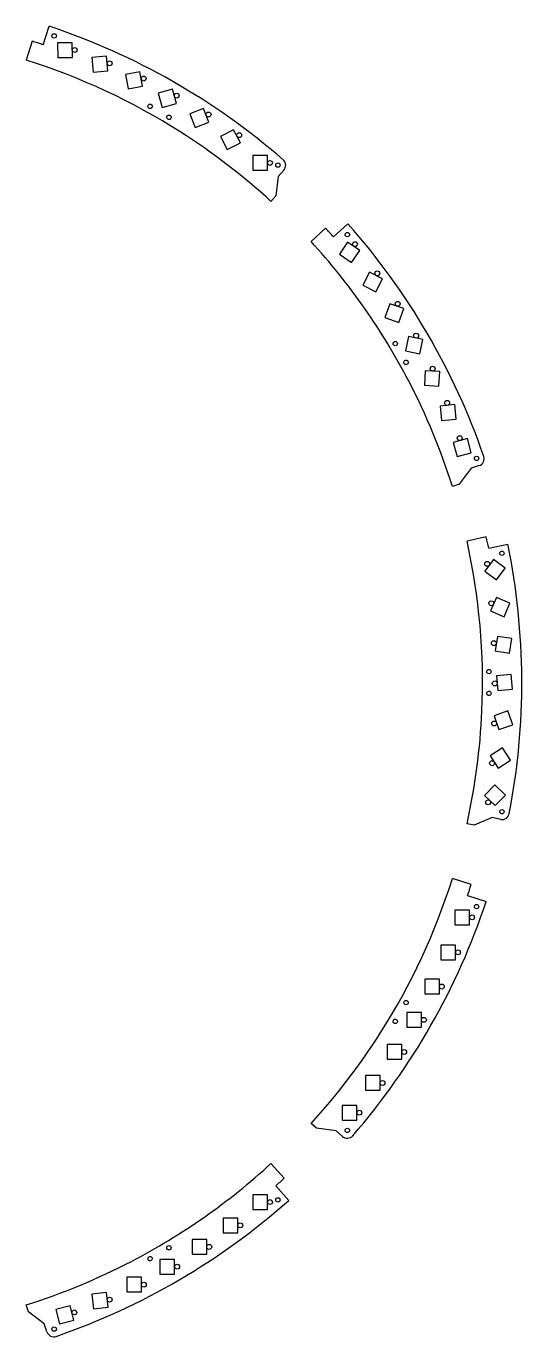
# Model space of a CAD drawing. Header units: millimetres. Extents: x -283 to 283, y -283 to 283.
# Drawn here: x 80 to 283, y -268 to 269 of the extents above; entities that cross this region are included whole.
import ezdxf

# ---------------------------------------------------------------- set-up
doc = ezdxf.new("R2010")
doc.units = ezdxf.units.MM
for name, color, linetype in [('Circle', 7, 'CONTINUOUS'), ('Circle001', 7, 'CONTINUOUS'), ('Circle002', 7, 'CONTINUOUS'), ('Circle003', 7, 'CONTINUOUS'), ('Circle004', 7, 'CONTINUOUS'), ('Circle005', 7, 'CONTINUOUS'), ('Circle006', 7, 'CONTINUOUS'), ('Circle007', 7, 'CONTINUOUS'), ('Circle008', 7, 'CONTINUOUS'), ('Circle009', 7, 'CONTINUOUS'), ('Circle010', 7, 'CONTINUOUS'), ('Circle011', 7, 'CONTINUOUS'), ('Circle012', 7, 'CONTINUOUS'), ('Circle013', 7, 'CONTINUOUS'), ('Circle014', 7, 'CONTINUOUS'), ('Circle015', 7, 'CONTINUOUS'), ('Circle016', 7, 'CONTINUOUS'), ('Circle017', 7, 'CONTINUOUS'), ('Circle018', 7, 'CONTINUOUS'), ('Circle019', 7, 'CONTINUOUS'), ('Circle020', 7, 'CONTINUOUS'), ('Circle070', 7, 'CONTINUOUS'), ('Circle071', 7, 'CONTINUOUS'), ('Circle072', 7, 'CONTINUOUS'), ('Circle073', 7, 'CONTINUOUS'), ('Circle074', 7, 'CONTINUOUS'), ('Circle075', 7, 'CONTINUOUS'), ('Circle076', 7, 'CONTINUOUS'), ('Circle077', 7, 'CONTINUOUS'), ('Circle078', 7, 'CONTINUOUS'), ('Circle079', 7, 'CONTINUOUS'), ('Circle080', 7, 'CONTINUOUS'), ('Circle081', 7, 'CONTINUOUS'), ('Circle082', 7, 'CONTINUOUS'), ('Circle083', 7, 'CONTINUOUS'), ('inserts', 7, 'CONTINUOUS'), ('Rectangle', 7, 'CONTINUOUS'), ('Rectangle001', 7, 'CONTINUOUS'), ('Rectangle002', 7, 'CONTINUOUS'), ('Rectangle003', 7, 'CONTINUOUS'), ('Rectangle004', 7, 'CONTINUOUS'), ('Rectangle005', 7, 'CONTINUOUS'), ('Rectangle006', 7, 'CONTINUOUS'), ('Rectangle007', 7, 'CONTINUOUS'), ('Rectangle008', 7, 'CONTINUOUS'), ('Rectangle009', 7, 'CONTINUOUS'), ('Rectangle010', 7, 'CONTINUOUS'), ('Rectangle011', 7, 'CONTINUOUS'), ('Rectangle012', 7, 'CONTINUOUS'), ('Rectangle013', 7, 'CONTINUOUS'), ('Rectangle014', 7, 'CONTINUOUS'), ('Rectangle015', 7, 'CONTINUOUS'), ('Rectangle016', 7, 'CONTINUOUS'), ('Rectangle017', 7, 'CONTINUOUS'), ('Rectangle018', 7, 'CONTINUOUS'), ('Rectangle019', 7, 'CONTINUOUS'), ('Rectangle020', 7, 'CONTINUOUS'), ('Rectangle070', 7, 'CONTINUOUS'), ('Rectangle071', 7, 'CONTINUOUS'), ('Rectangle072', 7, 'CONTINUOUS'), ('Rectangle073', 7, 'CONTINUOUS'), ('Rectangle074', 7, 'CONTINUOUS'), ('Rectangle075', 7, 'CONTINUOUS'), ('Rectangle076', 7, 'CONTINUOUS'), ('Rectangle077', 7, 'CONTINUOUS'), ('Rectangle078', 7, 'CONTINUOUS'), ('Rectangle079', 7, 'CONTINUOUS'), ('Rectangle080', 7, 'CONTINUOUS'), ('Rectangle081', 7, 'CONTINUOUS'), ('Rectangle082', 7, 'CONTINUOUS'), ('Rectangle083', 7, 'CONTINUOUS')]:
    doc.layers.add(name, color=color, linetype=linetype)

msp = doc.modelspace()

# ---------------------------------------------------------------- linework, layer by layer
at = {"layer": 'Circle'}
msp.add_circle((269.311, -49.0079), 1, dxfattribs=at)
at = {"layer": 'Circle001'}
msp.add_circle((270.92, -33.035), 1, dxfattribs=at)
at = {"layer": 'Circle002'}
msp.add_circle((271.802, -16.7931), 1, dxfattribs=at)
at = {"layer": 'Circle003'}
msp.add_circle((272.018, -0.37852), 1, dxfattribs=at)
at = {"layer": 'Circle004'}
msp.add_circle((271.619, 16.075), 1, dxfattribs=at)
at = {"layer": 'Circle005'}
msp.add_circle((270.591, 32.4206), 1, dxfattribs=at)
at = {"layer": 'Circle006'}
msp.add_circle((268.897, 48.5321), 1, dxfattribs=at)
at = {"layer": 'Circle007'}
msp.add_circle((257.678, 99.9491), 1, dxfattribs=at)
at = {"layer": 'Circle008'}
msp.add_circle((252.554, 114.4), 1, dxfattribs=at)
at = {"layer": 'Circle009'}
msp.add_circle((246.597, 128.404), 1, dxfattribs=at)
at = {"layer": 'Circle010'}
msp.add_circle((239.828, 141.918), 1, dxfattribs=at)
at = {"layer": 'Circle011'}
msp.add_circle((232.26, 154.929), 1, dxfattribs=at)
at = {"layer": 'Circle012'}
msp.add_circle((223.925, 167.41), 1, dxfattribs=at)
at = {"layer": 'Circle013'}
msp.add_circle((214.837, 179.322), 1, dxfattribs=at)
at = {"layer": 'Circle014'}
msp.add_circle((180.02, 212.58), 1, dxfattribs=at)
at = {"layer": 'Circle015'}
msp.add_circle((167.403, 223.938), 1, dxfattribs=at)
at = {"layer": 'Circle016'}
msp.add_circle((154.882, 232.385), 1, dxfattribs=at)
at = {"layer": 'Circle017'}
msp.add_circle((141.848, 240.111), 1, dxfattribs=at)
at = {"layer": 'Circle018'}
msp.add_circle((128.343, 247.098), 1, dxfattribs=at)
at = {"layer": 'Circle019'}
msp.add_circle((114.402, 253.329), 1, dxfattribs=at)
at = {"layer": 'Circle020'}
msp.add_circle((100.09, 258.793), 1, dxfattribs=at)
at = {"layer": 'Circle070'}
msp.add_circle((99.9617, -257.725), 1, dxfattribs=at)
at = {"layer": 'Circle071'}
msp.add_circle((114.395, -252.508), 1, dxfattribs=at)
at = {"layer": 'Circle072'}
msp.add_circle((128.41, -246.369), 1, dxfattribs=at)
at = {"layer": 'Circle073'}
msp.add_circle((142, -239.02), 1, dxfattribs=at)
at = {"layer": 'Circle074'}
msp.add_circle((155.16, -230.92), 1, dxfattribs=at)
at = {"layer": 'Circle075'}
msp.add_circle((167.85, -222.1), 1, dxfattribs=at)
at = {"layer": 'Circle076'}
msp.add_circle((180.02, -212.58), 1, dxfattribs=at)
at = {"layer": 'Circle077'}
msp.add_circle((216.58, -176.02), 1, dxfattribs=at)
at = {"layer": 'Circle078'}
msp.add_circle((226.1, -163.85), 1, dxfattribs=at)
at = {"layer": 'Circle079'}
msp.add_circle((234.92, -151.16), 1, dxfattribs=at)
at = {"layer": 'Circle080'}
msp.add_circle((243.02, -138), 1, dxfattribs=at)
at = {"layer": 'Circle081'}
msp.add_circle((250.37, -124.41), 1, dxfattribs=at)
at = {"layer": 'Circle082'}
msp.add_circle((256.95, -110.42), 1, dxfattribs=at)
at = {"layer": 'Circle083'}
msp.add_circle((262.73, -96.09), 1, dxfattribs=at)
at = {"layer": 'inserts'}
for p, q in [((87.1705, 260.92), (89.6354, 268.518)), ((82.6819, 262.377), (80.2486, 254.656)), ((185.716, 209.68), (183.391, 207.067)), ((183.391, 207.067), (182.408, 199.065)), ((182.408, 199.065), (180.415, 196.824)), ((205.952, 182.378), (211.885, 187.725)), ((202.793, 185.884), (196.825, 180.414)), ((262.355, 87.6298), (257.503, 81.1915)), ((265.674, 88.7305), (262.355, 87.6298)), ((257.503, 81.1915), (254.656, 80.2475)), ((268.566, 59.584), (260.663, 57.8305)), ((269.549, 54.9684), (277.361, 56.6323)), ((263.6, -58.4375), (260.662, -57.8316)), ((271.021, -55.288), (263.6, -58.4375)), ((274.446, -55.9944), (271.021, -55.288)), ((262.377, -82.6819), (254.656, -80.2486)), ((260.92, -87.1705), (268.518, -89.6354)), ((199.065, -182.408), (196.824, -180.415)), ((207.067, -183.391), (199.065, -182.408)), ((209.68, -185.716), (207.067, -183.391)), ((185.884, -202.793), (180.414, -196.825)), ((182.378, -205.952), (187.725, -211.885)), ((81.1915, -257.503), (80.2475, -254.656)), ((87.6298, -262.355), (81.1915, -257.503)), ((88.7305, -265.674), (87.6298, -262.355))]:
    msp.add_line(p, q, dxfattribs=at)
for centre in [(91.6888, 264.562), (130.965, 235.728), (183.273, 211.686), (211.686, 183.273), (231.284, 138.664), (264.562, 91.6888), (274.962, 52.8763), (269.629, 4.44461), (274.962, -52.8763), (264.562, -91.6888), (235.728, -130.965), (211.686, -183.273), (183.273, -211.686), (138.664, -231.284), (91.6888, -264.562)]:
    msp.add_circle(centre, 0.9, dxfattribs=at)
for centre, radius, start, end in [((0, 0), 283.084, 49.0771, 71.5402), ((0, 0), 275.097, 71.5261, 72.509), ((183.483, 211.647), 2.97587, -41.3739, 49.0771), ((0, 0), 283.084, 19.0771, 41.5402), ((0, 0), 275.097, 41.5261, 42.509), ((264.724, 91.5505), 2.97587, -71.3739, 19.0771), ((0, 0), 275.097, 11.5261, 12.509), ((0, 0), 283.084, -10.9229, 11.5402), ((275.033, -53.077), 2.97587, -101.374, -10.9229), ((0, 0), 275.097, -18.4739, -17.491), ((0, 0), 283.084, -40.9229, -18.4598), ((211.647, -183.483), 2.97587, -131.374, -40.9229), ((0, 0), 275.097, -48.4739, -47.491), ((0, 0), 283.084, -70.9229, -48.4598), ((91.5505, -264.724), 2.97587, -161.374, -70.9229)]:
    msp.add_arc(centre, radius, start, end, dxfattribs=at)
for points, knots in [([(180.415, 196.824), (168.956, 207.329), (156.577, 216.829), (143.467, 225.181), (123.803, 237.713), (102.489, 247.651), (80.2486, 254.656)], [0, 0, 0, 0, 0.4, 0.4, 0.4, 1, 1, 1, 1]), ([(139.443, 230.834), (139.555, 231.025), (139.591, 231.259), (139.543, 231.476), (139.489, 231.73), (139.319, 231.955), (139.09, 232.076), (138.894, 232.182), (138.659, 232.211), (138.444, 232.156), (138.193, 232.094), (137.972, 231.917), (137.858, 231.685), (137.759, 231.486), (137.737, 231.251), (137.798, 231.037), (137.858, 230.823), (138.001, 230.635), (138.19, 230.518), (138.378, 230.401), (138.611, 230.357), (138.829, 230.399), (139.084, 230.445), (139.315, 230.608), (139.443, 230.834)], [0, 0, 0, 0, 0.117647, 0.117647, 0.117647, 0.254902, 0.254902, 0.254902, 0.372549, 0.372549, 0.372549, 0.509804, 0.509804, 0.509804, 0.627451, 0.627451, 0.627451, 0.745098, 0.745098, 0.745098, 0.862745, 0.862745, 0.862745, 1, 1, 1, 1]), ([(254.656, 80.2475), (249.985, 95.0739), (244.015, 109.491), (236.837, 123.279), (226.074, 143.964), (212.584, 163.227), (196.825, 180.414)], [0, 0, 0, 0, 0.4, 0.4, 0.4, 1, 1, 1, 1]), ([(236.178, 130.186), (236.371, 130.296), (236.519, 130.481), (236.586, 130.693), (236.666, 130.939), (236.631, 131.22), (236.493, 131.439), (236.377, 131.628), (236.188, 131.771), (235.974, 131.831), (235.725, 131.903), (235.446, 131.86), (235.231, 131.716), (235.046, 131.594), (234.909, 131.401), (234.855, 131.185), (234.8, 130.97), (234.83, 130.735), (234.935, 130.54), (235.04, 130.344), (235.219, 130.19), (235.429, 130.117), (235.673, 130.029), (235.954, 130.055), (236.178, 130.186)], [0, 0, 0, 0, 0.117647, 0.117647, 0.117647, 0.254902, 0.254902, 0.254902, 0.372549, 0.372549, 0.372549, 0.509804, 0.509804, 0.509804, 0.627451, 0.627451, 0.627451, 0.745098, 0.745098, 0.745098, 0.862745, 0.862745, 0.862745, 1, 1, 1, 1]), ([(260.662, -57.8316), (264.03, -42.6559), (266.068, -27.1856), (266.746, -11.6555), (267.768, 11.6398), (265.717, 35.0671), (260.663, 57.8305)], [0, 0, 0, 0, 0.4, 0.4, 0.4, 1, 1, 1, 1]), ([(269.629, -5.34461), (269.851, -5.34536), (270.072, -5.25983), (270.236, -5.10971), (270.428, -4.93608), (270.538, -4.67597), (270.529, -4.41689), (270.523, -4.19497), (270.43, -3.97694), (270.275, -3.81809), (270.096, -3.63102), (269.833, -3.52899), (269.574, -3.54631), (269.352, -3.55923), (269.137, -3.65818), (268.983, -3.81809), (268.828, -3.97694), (268.736, -4.19497), (268.73, -4.41689), (268.722, -4.63876), (268.801, -4.86206), (268.946, -5.03016), (269.113, -5.22792), (269.37, -5.34597), (269.629, -5.34461)], [0, 0, 0, 0, 0.117647, 0.117647, 0.117647, 0.254902, 0.254902, 0.254902, 0.372549, 0.372549, 0.372549, 0.509804, 0.509804, 0.509804, 0.627451, 0.627451, 0.627451, 0.745098, 0.745098, 0.745098, 0.862745, 0.862745, 0.862745, 1, 1, 1, 1]), ([(196.824, -180.415), (207.329, -168.956), (216.829, -156.577), (225.181, -143.467), (237.713, -123.803), (247.651, -102.489), (254.656, -80.2486)], [0, 0, 0, 0, 0.4, 0.4, 0.4, 1, 1, 1, 1]), ([(230.834, -139.443), (231.025, -139.555), (231.259, -139.591), (231.476, -139.543), (231.73, -139.489), (231.955, -139.319), (232.076, -139.09), (232.182, -138.894), (232.211, -138.659), (232.156, -138.444), (232.094, -138.193), (231.917, -137.972), (231.685, -137.858), (231.486, -137.759), (231.251, -137.737), (231.037, -137.798), (230.823, -137.858), (230.635, -138.001), (230.518, -138.19), (230.401, -138.378), (230.357, -138.611), (230.399, -138.829), (230.445, -139.084), (230.608, -139.315), (230.834, -139.443)], [0, 0, 0, 0, 0.117647, 0.117647, 0.117647, 0.254902, 0.254902, 0.254902, 0.372549, 0.372549, 0.372549, 0.509804, 0.509804, 0.509804, 0.627451, 0.627451, 0.627451, 0.745098, 0.745098, 0.745098, 0.862745, 0.862745, 0.862745, 1, 1, 1, 1]), ([(80.2475, -254.656), (95.0739, -249.985), (109.491, -244.015), (123.279, -236.837), (143.964, -226.074), (163.227, -212.584), (180.414, -196.825)], [0, 0, 0, 0, 0.4, 0.4, 0.4, 1, 1, 1, 1]), ([(130.186, -236.178), (130.296, -236.371), (130.481, -236.519), (130.693, -236.586), (130.939, -236.666), (131.22, -236.631), (131.439, -236.493), (131.628, -236.377), (131.771, -236.188), (131.831, -235.974), (131.903, -235.725), (131.86, -235.446), (131.716, -235.231), (131.594, -235.046), (131.401, -234.909), (131.185, -234.855), (130.97, -234.8), (130.735, -234.83), (130.54, -234.935), (130.344, -235.04), (130.19, -235.219), (130.117, -235.429), (130.029, -235.673), (130.055, -235.954), (130.186, -236.178)], [0, 0, 0, 0, 0.117647, 0.117647, 0.117647, 0.254902, 0.254902, 0.254902, 0.372549, 0.372549, 0.372549, 0.509804, 0.509804, 0.509804, 0.627451, 0.627451, 0.627451, 0.745098, 0.745098, 0.745098, 0.862745, 0.862745, 0.862745, 1, 1, 1, 1])]:
    msp.add_open_spline(points, degree=3, knots=knots, dxfattribs=at)
at = {"layer": 'Rectangle'}
for p, q in [((272.066, -41.9076), (267.868, -46.1944)), ((276.352, -46.1056), (272.066, -41.9076)), ((267.868, -46.1944), (272.154, -50.3924)), ((272.154, -50.3924), (276.352, -46.1056))]:
    msp.add_line(p, q, dxfattribs=at)
at = {"layer": 'Rectangle001'}
for p, q in [((275.144, -26.6984), (270.118, -29.9759)), ((278.422, -31.7241), (275.144, -26.6984)), ((270.118, -29.9759), (273.396, -35.0016)), ((273.396, -35.0016), (278.422, -31.7241))]:
    msp.add_line(p, q, dxfattribs=at)
at = {"layer": 'Rectangle002'}
for p, q in [((277.388, -11.6168), (271.737, -13.6315)), ((271.737, -13.6315), (273.752, -19.2832)), ((279.403, -17.2685), (277.388, -11.6168)), ((273.752, -19.2832), (279.403, -17.2685))]:
    msp.add_line(p, q, dxfattribs=at)
at = {"layer": 'Rectangle003'}
for p, q in [((278.703, 3.27043), (272.73, 2.70265)), ((272.73, 2.70265), (273.297, -3.27043)), ((279.27, -2.70265), (278.703, 3.27043)), ((273.297, -3.27043), (279.27, -2.70265))]:
    msp.add_line(p, q, dxfattribs=at)
at = {"layer": 'Rectangle004'}
for p, q in [((273.076, 18.8819), (272.138, 12.9556)), ((279.002, 17.9444), (273.076, 18.8819)), ((278.064, 12.0181), (279.002, 17.9444)), ((272.138, 12.9556), (278.064, 12.0181))]:
    msp.add_line(p, q, dxfattribs=at)
at = {"layer": 'Rectangle005'}
for p, q in [((272.689, 34.787), (270.333, 29.2689)), ((278.207, 32.4311), (272.689, 34.787)), ((275.851, 26.913), (278.207, 32.4311)), ((270.333, 29.2689), (275.851, 26.913))]:
    msp.add_line(p, q, dxfattribs=at)
at = {"layer": 'Rectangle006'}
for p, q in [((271.487, 50.3466), (267.913, 45.5266)), ((276.307, 46.7734), (271.487, 50.3466)), ((267.913, 45.5266), (272.733, 41.9534)), ((272.733, 41.9534), (276.307, 46.7734))]:
    msp.add_line(p, q, dxfattribs=at)
at = {"layer": 'Rectangle007'}
for p, q in [((260.835, 99.7735), (255.047, 98.1953)), ((255.047, 98.1953), (256.625, 92.4065)), ((262.413, 93.9847), (260.835, 99.7735)), ((256.625, 92.4065), (262.413, 93.9847))]:
    msp.add_line(p, q, dxfattribs=at)
at = {"layer": 'Rectangle008'}
for p, q in [((255.638, 113.702), (249.668, 113.108)), ((249.668, 113.108), (250.262, 107.138)), ((256.232, 107.732), (255.638, 113.702)), ((250.262, 107.138), (256.232, 107.732))]:
    msp.add_line(p, q, dxfattribs=at)
at = {"layer": 'Rectangle009'}
for p, q in [((243.545, 127.576), (243.204, 121.585)), ((249.536, 127.235), (243.545, 127.576)), ((249.195, 121.244), (249.536, 127.235)), ((243.204, 121.585), (249.195, 121.244))]:
    msp.add_line(p, q, dxfattribs=at)
at = {"layer": 'Rectangle010'}
for p, q in [((236.688, 141.544), (235.476, 135.668)), ((242.564, 140.332), (236.688, 141.544)), ((241.352, 134.456), (242.564, 140.332)), ((235.476, 135.668), (241.352, 134.456))]:
    msp.add_line(p, q, dxfattribs=at)
at = {"layer": 'Rectangle011'}
for p, q in [((229.099, 154.992), (227.088, 149.339)), ((234.752, 152.981), (229.099, 154.992)), ((232.741, 147.328), (234.752, 152.981)), ((227.088, 149.339), (232.741, 147.328))]:
    msp.add_line(p, q, dxfattribs=at)
at = {"layer": 'Rectangle012'}
for p, q in [((220.799, 167.888), (218.062, 162.549)), ((226.138, 165.151), (220.799, 167.888)), ((218.062, 162.549), (223.401, 159.812)), ((223.401, 159.812), (226.138, 165.151))]:
    msp.add_line(p, q, dxfattribs=at)
at = {"layer": 'Rectangle013'}
for p, q in [((211.796, 180.19), (208.41, 175.236)), ((216.75, 176.804), (211.796, 180.19)), ((208.41, 175.236), (213.364, 171.85)), ((213.364, 171.85), (216.75, 176.804))]:
    msp.add_line(p, q, dxfattribs=at)
at = {"layer": 'Rectangle014'}
for p, q in [((179.02, 215.58), (173.02, 215.58)), ((173.02, 215.58), (173.02, 209.58)), ((179.02, 209.58), (179.02, 215.58)), ((173.02, 209.58), (179.02, 209.58))]:
    msp.add_line(p, q, dxfattribs=at)
at = {"layer": 'Rectangle015'}
for p, q in [((165.136, 226.143), (159.807, 223.386)), ((167.893, 220.814), (165.136, 226.143)), ((159.807, 223.386), (162.564, 218.057)), ((162.564, 218.057), (167.893, 220.814))]:
    msp.add_line(p, q, dxfattribs=at)
at = {"layer": 'Rectangle016'}
for p, q in [((152.853, 234.81), (147.27, 232.613)), ((147.27, 232.613), (149.467, 227.03)), ((155.05, 229.227), (152.853, 234.81)), ((149.467, 227.03), (155.05, 229.227))]:
    msp.add_line(p, q, dxfattribs=at)
at = {"layer": 'Rectangle017'}
for p, q in [((140.068, 242.725), (134.295, 241.088)), ((141.705, 236.952), (140.068, 242.725)), ((134.295, 241.088), (135.932, 235.315)), ((135.932, 235.315), (141.705, 236.952))]:
    msp.add_line(p, q, dxfattribs=at)
at = {"layer": 'Rectangle018'}
for p, q in [((126.814, 249.866), (120.914, 248.774)), ((120.914, 248.774), (122.006, 242.874)), ((127.906, 243.966), (126.814, 249.866)), ((122.006, 242.874), (127.906, 243.966))]:
    msp.add_line(p, q, dxfattribs=at)
at = {"layer": 'Rectangle019'}
for p, q in [((113.122, 256.221), (107.149, 255.652)), ((107.149, 255.652), (107.718, 249.679)), ((113.691, 250.248), (113.122, 256.221)), ((107.718, 249.679), (113.691, 250.248))]:
    msp.add_line(p, q, dxfattribs=at)
at = {"layer": 'Rectangle020'}
for p, q in [((99.0425, 261.777), (93.0432, 261.683)), ((93.0432, 261.683), (93.1375, 255.683)), ((99.1368, 255.777), (99.0425, 261.777)), ((93.1375, 255.683), (99.1368, 255.777))]:
    msp.add_line(p, q, dxfattribs=at)
at = {"layer": 'Rectangle070'}
for p, q in [((98.2401, -255.073), (92.4325, -256.58)), ((92.4325, -256.58), (93.9399, -262.387)), ((99.7475, -260.88), (98.2401, -255.073)), ((93.9399, -262.387), (99.7475, -260.88))]:
    msp.add_line(p, q, dxfattribs=at)
at = {"layer": 'Rectangle071'}
for p, q in [((113.07, -249.637), (107.107, -250.3)), ((107.107, -250.3), (107.77, -256.263)), ((113.733, -255.6), (113.07, -249.637)), ((107.77, -256.263), (113.733, -255.6))]:
    msp.add_line(p, q, dxfattribs=at)
at = {"layer": 'Rectangle072'}
for p, q in [((127.409, -243.369), (121.409, -243.371)), ((121.409, -243.371), (121.411, -249.371)), ((127.411, -249.369), (127.409, -243.369)), ((121.411, -249.371), (127.411, -249.369))]:
    msp.add_line(p, q, dxfattribs=at)
at = {"layer": 'Rectangle073'}
for p, q in [((141, -236.02), (135, -236.02)), ((135, -236.02), (135, -242.02)), ((141, -242.02), (141, -236.02)), ((135, -242.02), (141, -242.02))]:
    msp.add_line(p, q, dxfattribs=at)
at = {"layer": 'Rectangle074'}
for p, q in [((154.16, -227.92), (148.16, -227.92)), ((148.16, -227.92), (148.16, -233.92)), ((154.16, -233.92), (154.16, -227.92)), ((148.16, -233.92), (154.16, -233.92))]:
    msp.add_line(p, q, dxfattribs=at)
at = {"layer": 'Rectangle075'}
for p, q in [((166.85, -219.1), (160.85, -219.1)), ((160.85, -219.1), (160.85, -225.1)), ((166.85, -225.1), (166.85, -219.1)), ((160.85, -225.1), (166.85, -225.1))]:
    msp.add_line(p, q, dxfattribs=at)
at = {"layer": 'Rectangle076'}
for p, q in [((179.02, -209.58), (173.02, -209.58)), ((173.02, -209.58), (173.02, -215.58)), ((179.02, -215.58), (179.02, -209.58)), ((173.02, -215.58), (179.02, -215.58))]:
    msp.add_line(p, q, dxfattribs=at)
at = {"layer": 'Rectangle077'}
for p, q in [((215.58, -173.02), (209.58, -173.02)), ((209.58, -173.02), (209.58, -179.02)), ((215.58, -179.02), (215.58, -173.02)), ((209.58, -179.02), (215.58, -179.02))]:
    msp.add_line(p, q, dxfattribs=at)
at = {"layer": 'Rectangle078'}
for p, q in [((225.1, -160.85), (219.1, -160.85)), ((219.1, -160.85), (219.1, -166.85)), ((225.1, -166.85), (225.1, -160.85)), ((219.1, -166.85), (225.1, -166.85))]:
    msp.add_line(p, q, dxfattribs=at)
at = {"layer": 'Rectangle079'}
for p, q in [((233.92, -148.16), (227.92, -148.16)), ((227.92, -148.16), (227.92, -154.16)), ((233.92, -154.16), (233.92, -148.16)), ((227.92, -154.16), (233.92, -154.16))]:
    msp.add_line(p, q, dxfattribs=at)
at = {"layer": 'Rectangle080'}
for p, q in [((242.02, -135), (236.02, -135)), ((236.02, -135), (236.02, -141)), ((242.02, -141), (242.02, -135)), ((236.02, -141), (242.02, -141))]:
    msp.add_line(p, q, dxfattribs=at)
at = {"layer": 'Rectangle081'}
for p, q in [((249.37, -121.41), (243.37, -121.41)), ((243.37, -121.41), (243.37, -127.41)), ((249.37, -127.41), (249.37, -121.41)), ((243.37, -127.41), (249.37, -127.41))]:
    msp.add_line(p, q, dxfattribs=at)
at = {"layer": 'Rectangle082'}
for p, q in [((255.95, -107.42), (249.95, -107.42)), ((249.95, -107.42), (249.95, -113.42)), ((255.95, -113.42), (255.95, -107.42)), ((249.95, -113.42), (255.95, -113.42))]:
    msp.add_line(p, q, dxfattribs=at)
at = {"layer": 'Rectangle083'}
for p, q in [((261.73, -93.09), (255.73, -93.09)), ((255.73, -93.09), (255.73, -99.09)), ((261.73, -99.09), (261.73, -93.09)), ((255.73, -99.09), (261.73, -99.09))]:
    msp.add_line(p, q, dxfattribs=at)

doc.saveas('drawing.dxf')
